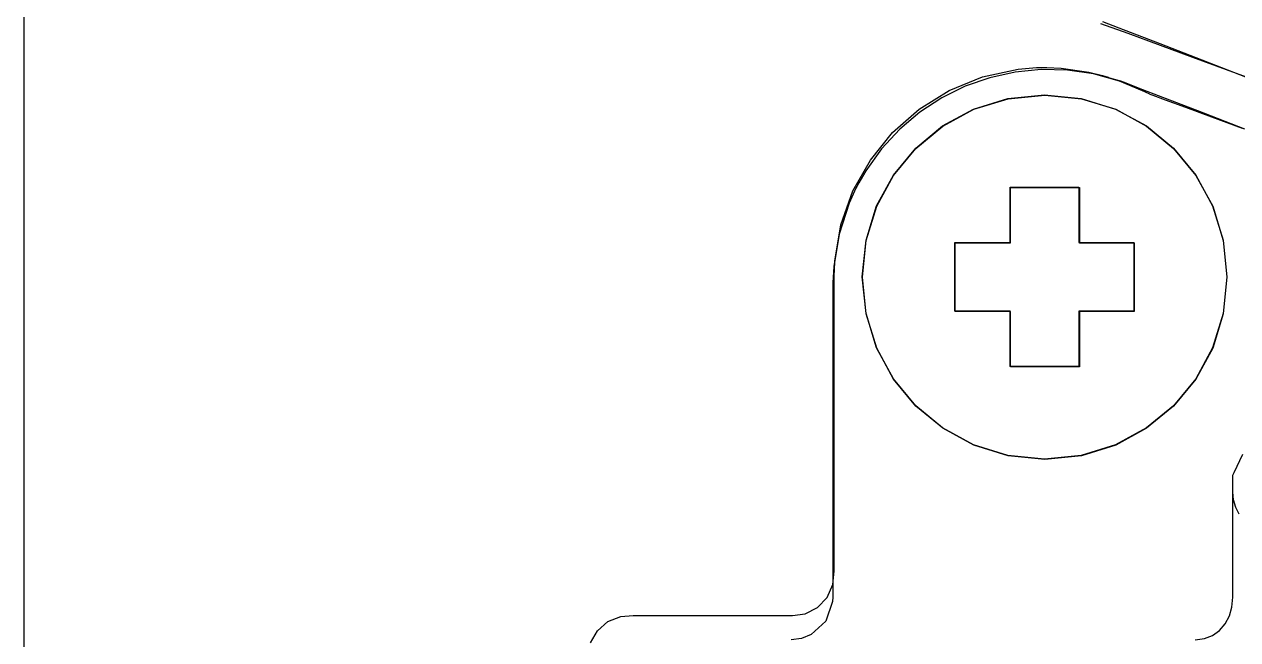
# Model space of a CAD drawing. Extents: x 1 to 47.7, y 0.2 to 35.
# Drawn here: x 34.548 to 35.43, y 7.747 to 8.194 of the extents above; entities that cross this region are included whole.
import ezdxf

# ---------------------------------------------------------------- set-up
doc = ezdxf.new("R2010")
doc.units = 0
doc.header["$MEASUREMENT"] = 0
for name, color, linetype in [('5_1___24__TARGET_LEDS___12', 7, 'CONTINUOUS'), ('6_1__EMPTY_IO_BOARD_POSITI', 7, 'CONTINUOUS'), ('6_2___8__INDEPENDENT_INPUT', 7, 'CONTINUOUS'), ('6_3___8__OPTOISO_INDEPENDE', 7, 'CONTINUOUS'), ('6_4___24__OPTOISO_INDEPEND', 7, 'CONTINUOUS'), ('6_5___8__INDEPENDENT_INPUT', 7, 'CONTINUOUS'), ('6_6___8__INDEPENDENT_INPUT', 7, 'CONTINUOUS'), ('6_7___8__OPTOISO_INDEPENDE', 7, 'CONTINUOUS'), ('6_8___8__OPTOISO_INDEPENDE', 7, 'CONTINUOUS'), ('7_0_____DWG', 7, 'CONTINUOUS')]:
    doc.layers.add(name, color=color, linetype=linetype)

msp = doc.modelspace()

# ---------------------------------------------------------------- linework, layer by layer
at = {"layer": '5_1___24__TARGET_LEDS___12'}
for points in [[(35.33072, 8.19475), (35.35046, 8.18749), (35.39747, 8.17019), (35.44642, 8.15219)], [(35.43381, 8.11842), (35.41164, 8.12658), (35.39263, 8.13357), (35.378, 8.13895), (35.36896, 8.14227), (35.36692, 8.14303), (35.36659, 8.14315), (35.36296, 8.145), (35.34454, 8.15271), (35.32569, 8.15792), (35.30662, 8.16072), (35.28755, 8.16115), (35.26868, 8.1593), (35.25022, 8.15521), (35.2324, 8.14896), (35.21541, 8.1406), (35.19946, 8.13022), (35.18478, 8.11786), (35.17157, 8.1036), (35.16004, 8.0875), (35.15497, 8.07879), (35.1536, 8.0762), (35.15293, 8.07487), (35.14802, 8.06405), (35.14068, 8.04149), (35.13676, 8.01808), (35.13613, 8.00619), (35.13611, 8.00236), (35.13611, 7.99408), (35.13611, 7.97959), (35.13611, 7.96018), (35.13611, 7.93714), (35.13611, 7.91177), (35.13611, 7.85922), (35.13611, 7.83463), (35.13611, 7.81289), (35.13611, 7.79529), (35.13611, 7.78313), (35.13611, 7.7777), (35.13595, 7.77438), (35.13096, 7.76027), (35.12032, 7.75039), (35.11348, 7.74764), (35.10594, 7.74667)], [(35.26507, 7.98546), (35.22476, 7.98546), (35.22476, 8.0354), (35.26507, 8.0354), (35.26507, 8.07555), (35.31501, 8.07555), (35.31501, 8.0354), (35.35497, 8.0354), (35.35497, 7.98546), (35.31501, 7.98546), (35.31501, 7.94532), (35.26507, 7.94532), (35.26507, 7.98546)], [(35.43158, 7.83803), (35.42904, 7.84291), (35.42744, 7.84825), (35.42688, 7.85395), (35.42688, 7.85443), (35.42688, 7.85569), (35.42688, 7.85749), (35.42688, 7.85959), (35.42688, 7.86176), (35.42688, 7.86374), (35.42688, 7.8653), (35.42688, 7.8662), (35.42777, 7.86817), (35.43426, 7.8816)], [(35.39951, 7.74667), (35.40627, 7.74748), (35.41222, 7.7498), (35.41727, 7.75345), (35.42135, 7.75822), (35.42437, 7.76396), (35.42624, 7.77046), (35.42688, 7.77754), (35.42688, 7.78177), (35.42688, 7.79269), (35.42688, 7.80763), (35.42688, 7.82389), (35.42688, 7.83883), (35.42688, 7.84975), (35.42688, 7.85398)]]:
    msp.add_lwpolyline(points, dxfattribs=at)
msp.add_lwpolyline([(35.29004, 8.14288), (35.31674, 8.14019), (35.3416, 8.13247), (35.36411, 8.12026), (35.38371, 8.10409), (35.39989, 8.08448), (35.4121, 8.06198), (35.41982, 8.03712), (35.42251, 8.01042), (35.41982, 7.98373), (35.4121, 7.95886), (35.39989, 7.93636), (35.38371, 7.91676), (35.36411, 7.90059), (35.3416, 7.88837), (35.31674, 7.88065), (35.29004, 7.87796), (35.26334, 7.88065), (35.23847, 7.88837), (35.21597, 7.90059), (35.19637, 7.91676), (35.18019, 7.93636), (35.16798, 7.95886), (35.16026, 7.98373), (35.15757, 8.01042), (35.16026, 8.03712), (35.16798, 8.06198), (35.18019, 8.08448), (35.19637, 8.10409), (35.21597, 8.12026), (35.23847, 8.13247), (35.26334, 8.14019)], close=True, dxfattribs=at)
at = {"layer": '6_1__EMPTY_IO_BOARD_POSITI'}
for points in [[(35.44503, 8.15233), (35.37411, 8.17975), (35.34437, 8.19125), (35.33245, 8.19585)], [(34.96, 7.74447), (34.96505, 7.75324), (34.97265, 7.75983), (34.98215, 7.76357), (34.99112, 7.76419), (35.00091, 7.76419), (35.01577, 7.76419), (35.05325, 7.76419), (35.07211, 7.76419), (35.08858, 7.76419), (35.10078, 7.76419), (35.10683, 7.76419), (35.11607, 7.76554), (35.12509, 7.77017), (35.13203, 7.77744), (35.13623, 7.78671), (35.13717, 7.79661), (35.13717, 7.80239), (35.13717, 7.81114), (35.13717, 7.82242), (35.13717, 7.83583), (35.13717, 7.86732), (35.13717, 7.90219), (35.13717, 7.93706), (35.13717, 7.96854), (35.13717, 7.98195), (35.13717, 7.99324), (35.13717, 8.00199), (35.13717, 8.00777), (35.13717, 8.01015), (35.13718, 8.01167), (35.13725, 8.0151), (35.13762, 8.02191), (35.14202, 8.04825), (35.15076, 8.07288), (35.16341, 8.09538), (35.17957, 8.11533), (35.19881, 8.13233), (35.2207, 8.14595), (35.24483, 8.15579), (35.27077, 8.16143), (35.28428, 8.16255), (35.29036, 8.16266), (35.29167, 8.16265), (35.30208, 8.1622), (35.32231, 8.15925), (35.33208, 8.1568), (35.3362, 8.15556), (35.33658, 8.15545), (35.34162, 8.15398), (35.34534, 8.15289), (35.34534, 8.15289), (35.34726, 8.15215), (35.35272, 8.15004), (35.36128, 8.14673), (35.37252, 8.14239), (35.38599, 8.13718), (35.40126, 8.13127), (35.43548, 8.11804)], [(35.26538, 7.98522), (35.22506, 7.98522), (35.22506, 8.03516), (35.26538, 8.03516), (35.26538, 8.07531), (35.31532, 8.07531), (35.31532, 8.03516), (35.35527, 8.03516), (35.35527, 7.98522), (35.31532, 7.98522), (35.31532, 7.94507), (35.26538, 7.94507), (35.26538, 7.98522)]]:
    msp.add_lwpolyline(points, dxfattribs=at)
msp.add_lwpolyline([(35.29017, 8.14265), (35.31687, 8.13996), (35.34173, 8.13224), (35.36424, 8.12003), (35.38384, 8.10385), (35.40002, 8.08425), (35.41223, 8.06175), (35.41995, 8.03689), (35.42264, 8.01019), (35.41995, 7.9835), (35.41223, 7.95863), (35.40002, 7.93613), (35.38384, 7.91653), (35.36424, 7.90035), (35.34173, 7.88814), (35.31687, 7.88042), (35.29017, 7.87773), (35.26347, 7.88042), (35.2386, 7.88814), (35.2161, 7.90035), (35.1965, 7.91653), (35.18032, 7.93613), (35.16811, 7.95863), (35.16039, 7.9835), (35.15769, 8.01019), (35.16039, 8.03689), (35.16811, 8.06175), (35.18032, 8.08425), (35.1965, 8.10385), (35.2161, 8.12003), (35.2386, 8.13224), (35.26347, 8.13996)], close=True, dxfattribs=at)
at = {"layer": '6_2___8__INDEPENDENT_INPUT'}
for points in [[(35.33072, 8.19475), (35.35046, 8.18749), (35.39747, 8.17019), (35.44642, 8.15219)], [(35.43381, 8.11842), (35.41164, 8.12658), (35.39263, 8.13357), (35.378, 8.13895), (35.36896, 8.14227), (35.36692, 8.14303), (35.36659, 8.14315), (35.36296, 8.145), (35.34454, 8.15271), (35.32569, 8.15792), (35.30662, 8.16072), (35.28755, 8.16115), (35.26868, 8.1593), (35.25022, 8.15521), (35.2324, 8.14896), (35.21541, 8.1406), (35.19946, 8.13022), (35.18478, 8.11786), (35.17157, 8.1036), (35.16004, 8.0875), (35.15497, 8.07879), (35.1536, 8.0762), (35.15293, 8.07487), (35.14802, 8.06405), (35.14068, 8.04149), (35.13676, 8.01808), (35.13613, 8.00619), (35.13611, 8.00236), (35.13611, 7.99408), (35.13611, 7.97959), (35.13611, 7.96018), (35.13611, 7.93714), (35.13611, 7.91177), (35.13611, 7.85922), (35.13611, 7.83463), (35.13611, 7.81289), (35.13611, 7.79529), (35.13611, 7.78313), (35.13611, 7.7777), (35.13595, 7.77438), (35.13096, 7.76027), (35.12032, 7.75039), (35.11348, 7.74764), (35.10594, 7.74667)], [(35.26507, 7.98546), (35.22476, 7.98546), (35.22476, 8.0354), (35.26507, 8.0354), (35.26507, 8.07555), (35.31501, 8.07555), (35.31501, 8.0354), (35.35497, 8.0354), (35.35497, 7.98546), (35.31501, 7.98546), (35.31501, 7.94532), (35.26507, 7.94532), (35.26507, 7.98546)], [(35.43158, 7.83803), (35.42904, 7.84291), (35.42744, 7.84825), (35.42688, 7.85395), (35.42688, 7.85443), (35.42688, 7.85569), (35.42688, 7.85749), (35.42688, 7.85959), (35.42688, 7.86176), (35.42688, 7.86374), (35.42688, 7.8653), (35.42688, 7.8662), (35.42777, 7.86817), (35.43426, 7.8816)], [(35.39951, 7.74667), (35.40627, 7.74748), (35.41222, 7.7498), (35.41727, 7.75345), (35.42135, 7.75822), (35.42437, 7.76396), (35.42624, 7.77046), (35.42688, 7.77754), (35.42688, 7.78177), (35.42688, 7.79269), (35.42688, 7.80763), (35.42688, 7.82389), (35.42688, 7.83883), (35.42688, 7.84975), (35.42688, 7.85398)]]:
    msp.add_lwpolyline(points, dxfattribs=at)
msp.add_lwpolyline([(35.29004, 8.14288), (35.31674, 8.14019), (35.3416, 8.13247), (35.36411, 8.12026), (35.38371, 8.10409), (35.39989, 8.08448), (35.4121, 8.06198), (35.41982, 8.03712), (35.42251, 8.01042), (35.41982, 7.98373), (35.4121, 7.95886), (35.39989, 7.93636), (35.38371, 7.91676), (35.36411, 7.90059), (35.3416, 7.88837), (35.31674, 7.88065), (35.29004, 7.87796), (35.26334, 7.88065), (35.23847, 7.88837), (35.21597, 7.90059), (35.19637, 7.91676), (35.18019, 7.93636), (35.16798, 7.95886), (35.16026, 7.98373), (35.15757, 8.01042), (35.16026, 8.03712), (35.16798, 8.06198), (35.18019, 8.08448), (35.19637, 8.10409), (35.21597, 8.12026), (35.23847, 8.13247), (35.26334, 8.14019)], close=True, dxfattribs=at)
at = {"layer": '6_3___8__OPTOISO_INDEPENDE'}
for points in [[(35.33072, 8.19475), (35.35046, 8.18749), (35.39747, 8.17019), (35.44642, 8.15219)], [(35.43381, 8.11842), (35.41164, 8.12658), (35.39263, 8.13357), (35.378, 8.13895), (35.36896, 8.14227), (35.36692, 8.14303), (35.36659, 8.14315), (35.36296, 8.145), (35.34454, 8.15271), (35.32569, 8.15792), (35.30662, 8.16072), (35.28755, 8.16115), (35.26868, 8.1593), (35.25022, 8.15521), (35.2324, 8.14896), (35.21541, 8.1406), (35.19946, 8.13022), (35.18478, 8.11786), (35.17157, 8.1036), (35.16004, 8.0875), (35.15497, 8.07879), (35.1536, 8.0762), (35.15293, 8.07487), (35.14802, 8.06405), (35.14068, 8.04149), (35.13676, 8.01808), (35.13613, 8.00619), (35.13611, 8.00236), (35.13611, 7.99408), (35.13611, 7.97959), (35.13611, 7.96018), (35.13611, 7.93714), (35.13611, 7.91177), (35.13611, 7.85922), (35.13611, 7.83463), (35.13611, 7.81289), (35.13611, 7.79529), (35.13611, 7.78313), (35.13611, 7.7777), (35.13595, 7.77438), (35.13096, 7.76027), (35.12032, 7.75039), (35.11348, 7.74764), (35.10594, 7.74667)], [(35.26507, 7.98546), (35.22476, 7.98546), (35.22476, 8.0354), (35.26507, 8.0354), (35.26507, 8.07555), (35.31501, 8.07555), (35.31501, 8.0354), (35.35497, 8.0354), (35.35497, 7.98546), (35.31501, 7.98546), (35.31501, 7.94532), (35.26507, 7.94532), (35.26507, 7.98546)], [(35.43158, 7.83803), (35.42904, 7.84291), (35.42744, 7.84825), (35.42688, 7.85395), (35.42688, 7.85443), (35.42688, 7.85569), (35.42688, 7.85749), (35.42688, 7.85959), (35.42688, 7.86176), (35.42688, 7.86374), (35.42688, 7.8653), (35.42688, 7.8662), (35.42777, 7.86817), (35.43426, 7.8816)], [(35.39951, 7.74667), (35.40627, 7.74748), (35.41222, 7.7498), (35.41727, 7.75345), (35.42135, 7.75822), (35.42437, 7.76396), (35.42624, 7.77046), (35.42688, 7.77754), (35.42688, 7.78177), (35.42688, 7.79269), (35.42688, 7.80763), (35.42688, 7.82389), (35.42688, 7.83883), (35.42688, 7.84975), (35.42688, 7.85398)]]:
    msp.add_lwpolyline(points, dxfattribs=at)
msp.add_lwpolyline([(35.29004, 8.14288), (35.31674, 8.14019), (35.3416, 8.13247), (35.36411, 8.12026), (35.38371, 8.10409), (35.39989, 8.08448), (35.4121, 8.06198), (35.41982, 8.03712), (35.42251, 8.01042), (35.41982, 7.98373), (35.4121, 7.95886), (35.39989, 7.93636), (35.38371, 7.91676), (35.36411, 7.90059), (35.3416, 7.88837), (35.31674, 7.88065), (35.29004, 7.87796), (35.26334, 7.88065), (35.23847, 7.88837), (35.21597, 7.90059), (35.19637, 7.91676), (35.18019, 7.93636), (35.16798, 7.95886), (35.16026, 7.98373), (35.15757, 8.01042), (35.16026, 8.03712), (35.16798, 8.06198), (35.18019, 8.08448), (35.19637, 8.10409), (35.21597, 8.12026), (35.23847, 8.13247), (35.26334, 8.14019)], close=True, dxfattribs=at)
at = {"layer": '6_4___24__OPTOISO_INDEPEND'}
for points in [[(35.33072, 8.19475), (35.35046, 8.18749), (35.39747, 8.17019), (35.44642, 8.15219)], [(35.43381, 8.11842), (35.41164, 8.12658), (35.39263, 8.13357), (35.378, 8.13895), (35.36896, 8.14227), (35.36692, 8.14303), (35.36659, 8.14315), (35.36296, 8.145), (35.34454, 8.15271), (35.32569, 8.15792), (35.30662, 8.16072), (35.28755, 8.16115), (35.26868, 8.1593), (35.25022, 8.15521), (35.2324, 8.14896), (35.21541, 8.1406), (35.19946, 8.13022), (35.18478, 8.11786), (35.17157, 8.1036), (35.16004, 8.0875), (35.15497, 8.07879), (35.1536, 8.0762), (35.15293, 8.07487), (35.14802, 8.06405), (35.14068, 8.04149), (35.13676, 8.01808), (35.13613, 8.00619), (35.13611, 8.00236), (35.13611, 7.99408), (35.13611, 7.97959), (35.13611, 7.96018), (35.13611, 7.93714), (35.13611, 7.91177), (35.13611, 7.85922), (35.13611, 7.83463), (35.13611, 7.81289), (35.13611, 7.79529), (35.13611, 7.78313), (35.13611, 7.7777), (35.13595, 7.77438), (35.13096, 7.76027), (35.12032, 7.75039), (35.11348, 7.74764), (35.10594, 7.74667)], [(35.26507, 7.98546), (35.22476, 7.98546), (35.22476, 8.0354), (35.26507, 8.0354), (35.26507, 8.07555), (35.31501, 8.07555), (35.31501, 8.0354), (35.35497, 8.0354), (35.35497, 7.98546), (35.31501, 7.98546), (35.31501, 7.94532), (35.26507, 7.94532), (35.26507, 7.98546)], [(35.43158, 7.83803), (35.42904, 7.84291), (35.42744, 7.84825), (35.42688, 7.85395), (35.42688, 7.85443), (35.42688, 7.85569), (35.42688, 7.85749), (35.42688, 7.85959), (35.42688, 7.86176), (35.42688, 7.86374), (35.42688, 7.8653), (35.42688, 7.8662), (35.42777, 7.86817), (35.43426, 7.8816)], [(35.39951, 7.74667), (35.40627, 7.74748), (35.41222, 7.7498), (35.41727, 7.75345), (35.42135, 7.75822), (35.42437, 7.76396), (35.42624, 7.77046), (35.42688, 7.77754), (35.42688, 7.78177), (35.42688, 7.79269), (35.42688, 7.80763), (35.42688, 7.82389), (35.42688, 7.83883), (35.42688, 7.84975), (35.42688, 7.85398)]]:
    msp.add_lwpolyline(points, dxfattribs=at)
msp.add_lwpolyline([(35.29004, 8.14288), (35.31674, 8.14019), (35.3416, 8.13247), (35.36411, 8.12026), (35.38371, 8.10409), (35.39989, 8.08448), (35.4121, 8.06198), (35.41982, 8.03712), (35.42251, 8.01042), (35.41982, 7.98373), (35.4121, 7.95886), (35.39989, 7.93636), (35.38371, 7.91676), (35.36411, 7.90059), (35.3416, 7.88837), (35.31674, 7.88065), (35.29004, 7.87796), (35.26334, 7.88065), (35.23847, 7.88837), (35.21597, 7.90059), (35.19637, 7.91676), (35.18019, 7.93636), (35.16798, 7.95886), (35.16026, 7.98373), (35.15757, 8.01042), (35.16026, 8.03712), (35.16798, 8.06198), (35.18019, 8.08448), (35.19637, 8.10409), (35.21597, 8.12026), (35.23847, 8.13247), (35.26334, 8.14019)], close=True, dxfattribs=at)
at = {"layer": '6_5___8__INDEPENDENT_INPUT'}
for points in [[(35.33072, 8.19475), (35.35046, 8.18749), (35.39747, 8.17019), (35.44642, 8.15219)], [(35.43381, 8.11842), (35.41164, 8.12658), (35.39263, 8.13357), (35.378, 8.13895), (35.36896, 8.14227), (35.36692, 8.14303), (35.36659, 8.14315), (35.36296, 8.145), (35.34454, 8.15271), (35.32569, 8.15792), (35.30662, 8.16072), (35.28755, 8.16115), (35.26868, 8.1593), (35.25022, 8.15521), (35.2324, 8.14896), (35.21541, 8.1406), (35.19946, 8.13022), (35.18478, 8.11786), (35.17157, 8.1036), (35.16004, 8.0875), (35.15497, 8.07879), (35.1536, 8.0762), (35.15293, 8.07487), (35.14802, 8.06405), (35.14068, 8.04149), (35.13676, 8.01808), (35.13613, 8.00619), (35.13611, 8.00236), (35.13611, 7.99408), (35.13611, 7.97959), (35.13611, 7.96018), (35.13611, 7.93714), (35.13611, 7.91177), (35.13611, 7.85922), (35.13611, 7.83463), (35.13611, 7.81289), (35.13611, 7.79529), (35.13611, 7.78313), (35.13611, 7.7777), (35.13595, 7.77438), (35.13096, 7.76027), (35.12032, 7.75039), (35.11348, 7.74764), (35.10594, 7.74667)], [(35.26507, 7.98546), (35.22476, 7.98546), (35.22476, 8.0354), (35.26507, 8.0354), (35.26507, 8.07555), (35.31501, 8.07555), (35.31501, 8.0354), (35.35497, 8.0354), (35.35497, 7.98546), (35.31501, 7.98546), (35.31501, 7.94532), (35.26507, 7.94532), (35.26507, 7.98546)], [(35.43158, 7.83803), (35.42904, 7.84291), (35.42744, 7.84825), (35.42688, 7.85395), (35.42688, 7.85443), (35.42688, 7.85569), (35.42688, 7.85749), (35.42688, 7.85959), (35.42688, 7.86176), (35.42688, 7.86374), (35.42688, 7.8653), (35.42688, 7.8662), (35.42777, 7.86817), (35.43426, 7.8816)], [(35.39951, 7.74667), (35.40627, 7.74748), (35.41222, 7.7498), (35.41727, 7.75345), (35.42135, 7.75822), (35.42437, 7.76396), (35.42624, 7.77046), (35.42688, 7.77754), (35.42688, 7.78177), (35.42688, 7.79269), (35.42688, 7.80763), (35.42688, 7.82389), (35.42688, 7.83883), (35.42688, 7.84975), (35.42688, 7.85398)]]:
    msp.add_lwpolyline(points, dxfattribs=at)
msp.add_lwpolyline([(35.29004, 8.14288), (35.31674, 8.14019), (35.3416, 8.13247), (35.36411, 8.12026), (35.38371, 8.10409), (35.39989, 8.08448), (35.4121, 8.06198), (35.41982, 8.03712), (35.42251, 8.01042), (35.41982, 7.98373), (35.4121, 7.95886), (35.39989, 7.93636), (35.38371, 7.91676), (35.36411, 7.90059), (35.3416, 7.88837), (35.31674, 7.88065), (35.29004, 7.87796), (35.26334, 7.88065), (35.23847, 7.88837), (35.21597, 7.90059), (35.19637, 7.91676), (35.18019, 7.93636), (35.16798, 7.95886), (35.16026, 7.98373), (35.15757, 8.01042), (35.16026, 8.03712), (35.16798, 8.06198), (35.18019, 8.08448), (35.19637, 8.10409), (35.21597, 8.12026), (35.23847, 8.13247), (35.26334, 8.14019)], close=True, dxfattribs=at)
at = {"layer": '6_6___8__INDEPENDENT_INPUT'}
for points in [[(35.33072, 8.19475), (35.35046, 8.18749), (35.39747, 8.17019), (35.44642, 8.15219)], [(35.43381, 8.11842), (35.41164, 8.12658), (35.39263, 8.13357), (35.378, 8.13895), (35.36896, 8.14227), (35.36692, 8.14303), (35.36659, 8.14315), (35.36296, 8.145), (35.34454, 8.15271), (35.32569, 8.15792), (35.30662, 8.16072), (35.28755, 8.16115), (35.26868, 8.1593), (35.25022, 8.15521), (35.2324, 8.14896), (35.21541, 8.1406), (35.19946, 8.13022), (35.18478, 8.11786), (35.17157, 8.1036), (35.16004, 8.0875), (35.15497, 8.07879), (35.1536, 8.0762), (35.15293, 8.07487), (35.14802, 8.06405), (35.14068, 8.04149), (35.13676, 8.01808), (35.13613, 8.00619), (35.13611, 8.00236), (35.13611, 7.99408), (35.13611, 7.97959), (35.13611, 7.96018), (35.13611, 7.93714), (35.13611, 7.91177), (35.13611, 7.85922), (35.13611, 7.83463), (35.13611, 7.81289), (35.13611, 7.79529), (35.13611, 7.78313), (35.13611, 7.7777), (35.13595, 7.77438), (35.13096, 7.76027), (35.12032, 7.75039), (35.11348, 7.74764), (35.10594, 7.74667)], [(35.26507, 7.98546), (35.22476, 7.98546), (35.22476, 8.0354), (35.26507, 8.0354), (35.26507, 8.07555), (35.31501, 8.07555), (35.31501, 8.0354), (35.35497, 8.0354), (35.35497, 7.98546), (35.31501, 7.98546), (35.31501, 7.94532), (35.26507, 7.94532), (35.26507, 7.98546)], [(35.43158, 7.83803), (35.42904, 7.84291), (35.42744, 7.84825), (35.42688, 7.85395), (35.42688, 7.85443), (35.42688, 7.85569), (35.42688, 7.85749), (35.42688, 7.85959), (35.42688, 7.86176), (35.42688, 7.86374), (35.42688, 7.8653), (35.42688, 7.8662), (35.42777, 7.86817), (35.43426, 7.8816)], [(35.39951, 7.74667), (35.40627, 7.74748), (35.41222, 7.7498), (35.41727, 7.75345), (35.42135, 7.75822), (35.42437, 7.76396), (35.42624, 7.77046), (35.42688, 7.77754), (35.42688, 7.78177), (35.42688, 7.79269), (35.42688, 7.80763), (35.42688, 7.82389), (35.42688, 7.83883), (35.42688, 7.84975), (35.42688, 7.85398)]]:
    msp.add_lwpolyline(points, dxfattribs=at)
msp.add_lwpolyline([(35.29004, 8.14288), (35.31674, 8.14019), (35.3416, 8.13247), (35.36411, 8.12026), (35.38371, 8.10409), (35.39989, 8.08448), (35.4121, 8.06198), (35.41982, 8.03712), (35.42251, 8.01042), (35.41982, 7.98373), (35.4121, 7.95886), (35.39989, 7.93636), (35.38371, 7.91676), (35.36411, 7.90059), (35.3416, 7.88837), (35.31674, 7.88065), (35.29004, 7.87796), (35.26334, 7.88065), (35.23847, 7.88837), (35.21597, 7.90059), (35.19637, 7.91676), (35.18019, 7.93636), (35.16798, 7.95886), (35.16026, 7.98373), (35.15757, 8.01042), (35.16026, 8.03712), (35.16798, 8.06198), (35.18019, 8.08448), (35.19637, 8.10409), (35.21597, 8.12026), (35.23847, 8.13247), (35.26334, 8.14019)], close=True, dxfattribs=at)
at = {"layer": '6_7___8__OPTOISO_INDEPENDE'}
for points in [[(35.33072, 8.19475), (35.35046, 8.18749), (35.39747, 8.17019), (35.44642, 8.15219)], [(35.43381, 8.11842), (35.41164, 8.12658), (35.39263, 8.13357), (35.378, 8.13895), (35.36896, 8.14227), (35.36692, 8.14303), (35.36659, 8.14315), (35.36296, 8.145), (35.34454, 8.15271), (35.32569, 8.15792), (35.30662, 8.16072), (35.28755, 8.16115), (35.26868, 8.1593), (35.25022, 8.15521), (35.2324, 8.14896), (35.21541, 8.1406), (35.19946, 8.13022), (35.18478, 8.11786), (35.17157, 8.1036), (35.16004, 8.0875), (35.15497, 8.07879), (35.1536, 8.0762), (35.15293, 8.07487), (35.14802, 8.06405), (35.14068, 8.04149), (35.13676, 8.01808), (35.13613, 8.00619), (35.13611, 8.00236), (35.13611, 7.99408), (35.13611, 7.97959), (35.13611, 7.96018), (35.13611, 7.93714), (35.13611, 7.91177), (35.13611, 7.85922), (35.13611, 7.83463), (35.13611, 7.81289), (35.13611, 7.79529), (35.13611, 7.78313), (35.13611, 7.7777), (35.13595, 7.77438), (35.13096, 7.76027), (35.12032, 7.75039), (35.11348, 7.74764), (35.10594, 7.74667)], [(35.26507, 7.98546), (35.22476, 7.98546), (35.22476, 8.0354), (35.26507, 8.0354), (35.26507, 8.07555), (35.31501, 8.07555), (35.31501, 8.0354), (35.35497, 8.0354), (35.35497, 7.98546), (35.31501, 7.98546), (35.31501, 7.94532), (35.26507, 7.94532), (35.26507, 7.98546)], [(35.43158, 7.83803), (35.42904, 7.84291), (35.42744, 7.84825), (35.42688, 7.85395), (35.42688, 7.85443), (35.42688, 7.85569), (35.42688, 7.85749), (35.42688, 7.85959), (35.42688, 7.86176), (35.42688, 7.86374), (35.42688, 7.8653), (35.42688, 7.8662), (35.42777, 7.86817), (35.43426, 7.8816)], [(35.39951, 7.74667), (35.40627, 7.74748), (35.41222, 7.7498), (35.41727, 7.75345), (35.42135, 7.75822), (35.42437, 7.76396), (35.42624, 7.77046), (35.42688, 7.77754), (35.42688, 7.78177), (35.42688, 7.79269), (35.42688, 7.80763), (35.42688, 7.82389), (35.42688, 7.83883), (35.42688, 7.84975), (35.42688, 7.85398)]]:
    msp.add_lwpolyline(points, dxfattribs=at)
msp.add_lwpolyline([(35.29004, 8.14288), (35.31674, 8.14019), (35.3416, 8.13247), (35.36411, 8.12026), (35.38371, 8.10409), (35.39989, 8.08448), (35.4121, 8.06198), (35.41982, 8.03712), (35.42251, 8.01042), (35.41982, 7.98373), (35.4121, 7.95886), (35.39989, 7.93636), (35.38371, 7.91676), (35.36411, 7.90059), (35.3416, 7.88837), (35.31674, 7.88065), (35.29004, 7.87796), (35.26334, 7.88065), (35.23847, 7.88837), (35.21597, 7.90059), (35.19637, 7.91676), (35.18019, 7.93636), (35.16798, 7.95886), (35.16026, 7.98373), (35.15757, 8.01042), (35.16026, 8.03712), (35.16798, 8.06198), (35.18019, 8.08448), (35.19637, 8.10409), (35.21597, 8.12026), (35.23847, 8.13247), (35.26334, 8.14019)], close=True, dxfattribs=at)
at = {"layer": '6_8___8__OPTOISO_INDEPENDE'}
for points in [[(35.33072, 8.19475), (35.35046, 8.18749), (35.39747, 8.17019), (35.44642, 8.15219)], [(35.43381, 8.11842), (35.41164, 8.12658), (35.39263, 8.13357), (35.378, 8.13895), (35.36896, 8.14227), (35.36692, 8.14303), (35.36659, 8.14315), (35.36296, 8.145), (35.34454, 8.15271), (35.32569, 8.15792), (35.30662, 8.16072), (35.28755, 8.16115), (35.26868, 8.1593), (35.25022, 8.15521), (35.2324, 8.14896), (35.21541, 8.1406), (35.19946, 8.13022), (35.18478, 8.11786), (35.17157, 8.1036), (35.16004, 8.0875), (35.15497, 8.07879), (35.1536, 8.0762), (35.15293, 8.07487), (35.14802, 8.06405), (35.14068, 8.04149), (35.13676, 8.01808), (35.13613, 8.00619), (35.13611, 8.00236), (35.13611, 7.99408), (35.13611, 7.97959), (35.13611, 7.96018), (35.13611, 7.93714), (35.13611, 7.91177), (35.13611, 7.85922), (35.13611, 7.83463), (35.13611, 7.81289), (35.13611, 7.79529), (35.13611, 7.78313), (35.13611, 7.7777), (35.13595, 7.77438), (35.13096, 7.76027), (35.12032, 7.75039), (35.11348, 7.74764), (35.10594, 7.74667)], [(35.26507, 7.98546), (35.22476, 7.98546), (35.22476, 8.0354), (35.26507, 8.0354), (35.26507, 8.07555), (35.31501, 8.07555), (35.31501, 8.0354), (35.35497, 8.0354), (35.35497, 7.98546), (35.31501, 7.98546), (35.31501, 7.94532), (35.26507, 7.94532), (35.26507, 7.98546)], [(35.43158, 7.83803), (35.42904, 7.84291), (35.42744, 7.84825), (35.42688, 7.85395), (35.42688, 7.85443), (35.42688, 7.85569), (35.42688, 7.85749), (35.42688, 7.85959), (35.42688, 7.86176), (35.42688, 7.86374), (35.42688, 7.8653), (35.42688, 7.8662), (35.42777, 7.86817), (35.43426, 7.8816)], [(35.39951, 7.74667), (35.40627, 7.74748), (35.41222, 7.7498), (35.41727, 7.75345), (35.42135, 7.75822), (35.42437, 7.76396), (35.42624, 7.77046), (35.42688, 7.77754), (35.42688, 7.78177), (35.42688, 7.79269), (35.42688, 7.80763), (35.42688, 7.82389), (35.42688, 7.83883), (35.42688, 7.84975), (35.42688, 7.85398)]]:
    msp.add_lwpolyline(points, dxfattribs=at)
msp.add_lwpolyline([(35.29004, 8.14288), (35.31674, 8.14019), (35.3416, 8.13247), (35.36411, 8.12026), (35.38371, 8.10409), (35.39989, 8.08448), (35.4121, 8.06198), (35.41982, 8.03712), (35.42251, 8.01042), (35.41982, 7.98373), (35.4121, 7.95886), (35.39989, 7.93636), (35.38371, 7.91676), (35.36411, 7.90059), (35.3416, 7.88837), (35.31674, 7.88065), (35.29004, 7.87796), (35.26334, 7.88065), (35.23847, 7.88837), (35.21597, 7.90059), (35.19637, 7.91676), (35.18019, 7.93636), (35.16798, 7.95886), (35.16026, 7.98373), (35.15757, 8.01042), (35.16026, 8.03712), (35.16798, 8.06198), (35.18019, 8.08448), (35.19637, 8.10409), (35.21597, 8.12026), (35.23847, 8.13247), (35.26334, 8.14019)], close=True, dxfattribs=at)
at = {"layer": '7_0_____DWG'}
msp.add_lwpolyline([(34.54846, 6.50123), (34.54846, 6.58597), (34.54846, 6.75707), (34.54846, 6.93027), (34.54846, 7.10547), (34.54846, 7.28258), (34.54846, 7.4615), (34.54846, 7.64214), (34.54846, 7.8244), (34.54846, 8.00818), (34.54846, 8.19339), (34.54846, 8.37994)], dxfattribs=at)

doc.saveas('drawing.dxf')
